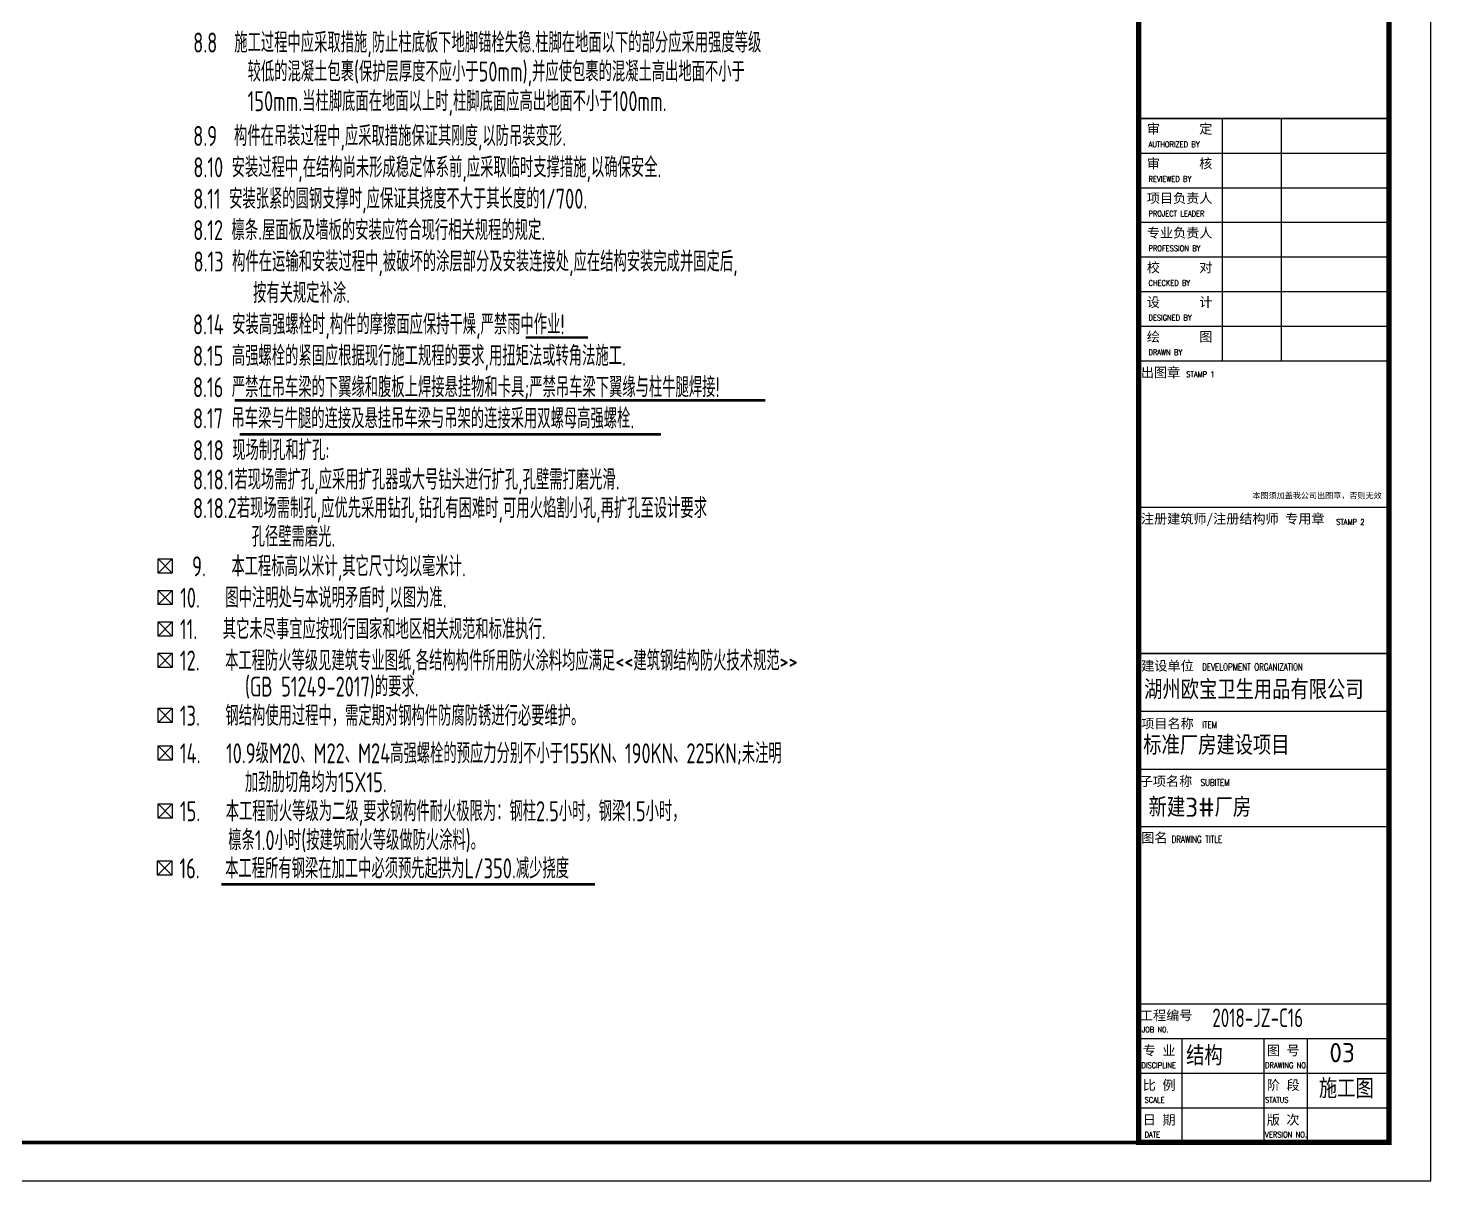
# Model space of a CAD drawing. Extents: x -138012 to 2129925, y -311560 to 0.
# Drawn here: x -12770 to 23666, y -311560 to -281613 of the extents above; entities that cross this region are included whole.
import ezdxf
from ezdxf.enums import TextEntityAlignment as Align

# ---------------------------------------------------------------- set-up
doc = ezdxf.new("R2010")
doc.units = 0
doc.header["$LTSCALE"] = 1000
doc.header["$MEASUREMENT"] = 0
doc.layers.get('0').update_dxf_attribs({"linetype": 'CONTINUOUS'})
for name, color, linetype in [('BOX', 7, 'CONTINUOUS'), ('DIM', 3, 'CONTINUOUS'), ('HZ1', 6, 'CONTINUOUS'), ('PUB_TEXT', 7, 'CONTINUOUS'), ('TEXT', 7, 'CONTINUOUS'), ('图层1', 53, 'CONTINUOUS'), ('图框', 4, 'CONTINUOUS')]:
    doc.layers.add(name, color=color, linetype=linetype)
doc.styles.add('iIcon2', font='')
doc.styles.add('MIMI-TKWZ', font='romanc.shx', dxfattribs={"width": 0.75, "oblique": 15, "bigfont": 'bigfont.shx'})
doc.styles.add('STYLE1', font='tssdeng.shx', dxfattribs={"height": 8, "bigfont": 'tssdchn.shx'})
doc.styles.add('TSSD_REIN', font='tssdeng.shx', dxfattribs={"width": 0.7, "bigfont": 'tssdchn.shx'})
doc.styles.get('iIcon2').set_extended_font_data('SimSun')

# ---------------------------------------------------------------- blocks, each defined once
blk = doc.blocks.new('564563')
at = {"layer": '图框'}
for p, q in [((189567, -166841), (196067, -166841)), ((189567, -166841), (196067, -166841)), ((191738, -166841), (191738, -173141)), ((193267, -166841), (193267, -173141)), ((189567, -167741), (196067, -167741)), ((189567, -168641), (196067, -168641)), ((189567, -169541), (196067, -169541)), ((189567, -170441), (196067, -170441)), ((189567, -171341), (196067, -171341)), ((189567, -172241), (196067, -172241)), ((189567, -176941), (196067, -176941)), ((189567, -180741), (196067, -180741)), ((189567, -182241), (196067, -182241)), ((189567, -183741), (196067, -183741)), ((189567, -189841), (196067, -189841)), ((189567, -190741), (196067, -190741)), ((190692, -190741), (190692, -193441)), ((192817, -190741), (192817, -193441)), ((193942, -190741), (193942, -193441)), ((189567, -191641), (196067, -191641)), ((189567, -192541), (196067, -192541))]:
    blk.add_line(p, q, dxfattribs=at)
at = {"layer": '图框', "const_width": 140}
blk.add_lwpolyline([(196067, -136041), (189567, -136041), (189567, -193441), (196067, -193441)], close=True, dxfattribs=at)
at = {"layer": '图框', "const_width": 35}
for points in [[(189567, -166841), (196067, -166841)], [(189567, -173141), (196067, -173141)], [(189567, -180741), (196067, -180741)], [(189567, -185241), (196067, -185241)]]:
    blk.add_lwpolyline(points, dxfattribs=at)
at = {"layer": 'PUB_TEXT', "style": 'STYLE1'}
for s, p in [('湖州欧宝卫生用品有限公司', (189709, -181680)), ('标准厂房建设项目', (189685, -183123)), ('新建3#厂房', (189826, -184735))]:
    blk.add_text(s, height=500, dxfattribs=at).set_placement(p, align=Align.MIDDLE_LEFT)
at = {"layer": '图框', "style": 'iIcon2'}
for s, height, p in [('审      定', 250, (189779, -167238)), ('审      核', 250, (189779, -168138)), ('项目负责人', 250, (189779, -169038)), ('专业负责人', 250, (189779, -169938)), ('校      对', 250, (189779, -170838)), ('设      计', 250, (189779, -171738)), ('绘      图', 250, (189779, -172638)), ('出图章', 250, (189624, -173565)), ('本图须加盖我公司出图章，否则无效', 150, (192520, -176714)), ('注册建筑师/注册结构师 专用章', 250, (189624, -177365)), ('建设单位', 250, (189634, -181186)), ('项目名称', 250, (189634, -182686)), ('子项名称', 250, (189595, -184185)), ('图名', 250, (189634, -185651)), ('工程编号', 250, (189600, -190265)), ('专 业', 250, (189673, -191177)), ('图 号', 250, (192895, -191177)), ('比 例', 250, (189673, -192077)), ('阶 段', 250, (192895, -192077)), ('日 期', 250, (189673, -192977)), ('版 次', 250, (192895, -192977))]:
    blk.add_text(s, height=height, dxfattribs=at).set_placement(p)
at = {"layer": '图框', "style": 'MIMI-TKWZ', "width": 0.75}
for s, height, p in [('AUTHORIZED BY', 145, (189823, -167590)), ('REVIEWED BY', 145, (189823, -168490)), ('PROJECT LEADER', 145, (189823, -169390)), ('PROFESSION BY', 145, (189823, -170290)), ('CHECKED BY', 145, (189823, -171190)), ('DESIGNED BY', 145, (189823, -172090)), ('DRAWN BY', 145, (189823, -172990)), ('STAMP 1', 145, (190804, -173562)), ('STAMP 2', 145, (194698, -177395)), ('DEVELOPMENT ORGANIZATION', 180, (191216, -181184)), ('ITEM', 180, (191216, -182684)), ('SUBITEM', 180, (191177, -184182)), ('DRAWING TITLE', 180, (190422, -185655)), ('JOB N0.', 145, (189649, -190581)), ('DISCIPLINE', 145, (189640, -191510)), ('DRAWING NO.', 145, (192851, -191510)), ('SCALE', 145, (189722, -192410)), ('STATUS', 145, (192851, -192410)), ('DATE', 145, (189722, -193310)), ('VERSION NO.', 145, (192851, -193310))]:
    blk.add_text(s, height=height, dxfattribs=at).set_placement(p)

msp = doc.modelspace()

# ---------------------------------------------------------------- linework, layer by layer
at = {"const_width": 100}
msp.add_lwpolyline([(-57933.501, -310559.666), (22575.071, -310559.666), (22575.071, -253159.666), (-57933.501, -253159.666)], close=True, dxfattribs=at)
at = {"layer": 'BOX', "color": 7}
msp.add_lwpolyline([(-60433.501, -311559.666), (23666.499, -311559.666), (23666.499, -252159.666), (-60433.501, -252159.666)], close=True, dxfattribs=at)
at = {"layer": 'DIM', "color": 1}
for p, q in [((-9394.067, -295402.631), (-9023.186, -295773.512)), ((-9394.067, -295773.512), (-9023.186, -295402.631)), ((-9394.067, -296218.569), (-9023.186, -296589.45)), ((-9394.067, -296589.45), (-9023.186, -296218.569)), ((-9394.067, -297405.389), (-9023.186, -297034.508)), ((-9394.067, -297034.508), (-9023.186, -297405.389)), ((-9394.067, -298221.327), (-9023.186, -297850.446)), ((-9394.067, -297850.446), (-9023.186, -298221.327)), ((-9394.067, -299649.222), (-9023.186, -299278.341)), ((-9394.067, -299278.341), (-9023.186, -299649.222)), ((-9394.067, -300630.503), (-9023.186, -300259.622)), ((-9394.067, -300259.622), (-9023.186, -300630.503)), ((-9394.067, -302134.946), (-9023.186, -301764.065)), ((-9394.067, -301764.065), (-9023.186, -302134.946)), ((-9406.767, -303619.474), (-9035.885, -303248.593)), ((-9406.767, -303248.593), (-9035.885, -303619.474))]:
    msp.add_line(p, q, dxfattribs=at)
at = {"layer": 'DIM', "color": 7}
for points in [[(-9023.186, -295773.512), (-9394.067, -295773.512), (-9394.067, -295402.631), (-9023.186, -295402.631)], [(-9023.186, -296589.45), (-9394.067, -296589.45), (-9394.067, -296218.569), (-9023.186, -296218.569)], [(-9023.186, -297405.389), (-9394.067, -297405.389), (-9394.067, -297034.508), (-9023.186, -297034.508)], [(-9023.186, -298221.327), (-9394.067, -298221.327), (-9394.067, -297850.446), (-9023.186, -297850.446)], [(-9023.186, -299649.222), (-9394.067, -299649.222), (-9394.067, -299278.341), (-9023.186, -299278.341)], [(-9023.186, -300630.503), (-9394.067, -300630.503), (-9394.067, -300259.622), (-9023.186, -300259.622)], [(-9023.186, -302134.946), (-9394.067, -302134.946), (-9394.067, -301764.065), (-9023.186, -301764.065)], [(-9035.885, -303619.474), (-9406.767, -303619.474), (-9406.767, -303248.593), (-9035.885, -303248.593)]]:
    msp.add_lwpolyline(points, close=True, dxfattribs=at)
at = {"layer": 'HZ1', "color": 6}
for points in [[(154.609, -289632.365), (1769.485, -289632.365)], [(154.609, -289662.796), (1769.485, -289662.796)], [(-7398.477, -291261.322), (6371.464, -291261.322)], [(-7398.477, -291291.754), (6371.464, -291291.754)], [(-7265.685, -292146.201), (3661.296, -292146.201)], [(-7265.685, -292176.632), (3661.296, -292176.632)], [(-7749.306, -303837.405), (1953.502, -303837.405)], [(-7749.306, -303867.836), (1953.502, -303867.836)]]:
    msp.add_lwpolyline(points, dxfattribs=at)

# ---------------------------------------------------------------- block references
at = {"layer": 'TEXT'}
msp.add_blockref('564563', (-173491.713, -117118.217), dxfattribs=at)

# ---------------------------------------------------------------- texts
at = {"layer": 'DIM', "style": 'TSSD_REIN', "width": 0.7}
for s, height, p in [('8.8  施工过程中应采取措施,防止柱底板下地脚锚栓失稳.柱脚在地面以下的部分应采用强度等级', 519.23343, (-8480.951, -282249.419)), ('较低的混凝土包裹(保护层厚度不应小于50mm),并应使包裹的混凝土高出地面不小于', 519.23343, (-7066.98, -283002.944)), ('150mm.当柱脚底面在地面以上时,柱脚底面应高出地面不小于100mm.', 519.23343, (-7066.98, -283772.253)), ('8.9  构件在吊装过程中,应采取措施保证其刚度,以防吊装变形.', 519.23343, (-8480.965, -284674.293)), ('8.10 安装过程中,在结构尚未形成稳定体系前,应采取临时支撑措施,以确保安全.', 519.23343, (-8476.618, -285490.244)), ('8.11 安装张紧的圆钢支撑时,应保证其挠度不大于其长度的1/700.', 519.23343, (-8479.35, -286306.127)), ('8.12 檩条.屋面板及墙板的安装应符合现行相关规程的规定.', 519.23343, (-8479.35, -287122.066)), ('8.13 构件在运输和安装过程中,被破坏的涂层部分及安装连接处,应在结构安装完成并固定后,', 519.23343, (-8471.767, -287938.004)), ('按有关规定补涂.', 519.2334, (-6926.548, -288753.987)), ('8.14 安装高强螺栓时,构件的摩擦面应保持干燥,严禁雨中作业!', 519.23343, (-8486.607, -289569.88)), ('8.15 高强螺栓的紧固应根据现行施工规程的要求,用扭矩法或转角法施工.', 519.23343, (-8486.607, -290385.819)), ('8.16 严禁在吊车梁的下翼缘和腹板上焊接悬挂物和卡具;严禁吊车梁下翼缘与柱牛腿焊接!', 519.23343, (-8486.607, -291201.757)), ('8.17 吊车梁与牛腿的连接及悬挂吊车梁与吊架的连接采用双螺母高强螺栓.', 519.23343, (-8486.607, -292011.845)), ('8.18 现场制孔和扩孔:', 519.23343, (-8486.607, -292837.56)), ('8.18.1若现场需扩孔,应采用扩孔器或大号钻头进行扩孔,孔壁需打磨光滑.', 519.23343, (-8486.853, -293601.072)), ('8.18.2若现场需制孔,应优先采用钻孔,钻孔有困难时,可用火焰割小孔,再扩孔至设计要求', 519.23343, (-8486.853, -294342.834)), ('孔径壁需磨光.', 519.2334, (-6963.054, -295084.596)), ('9.   本工程标高以米计,其它尺寸均以毫米计.', 519.23343, (-8508.736, -295854.714)), ('10.   图中注明处与本说明矛盾时,以图为准.', 519.23343, (-8820.237, -296670.652)), ('11.   其它未尽事宜应按现行国家和地区相关规范和标准执行.', 519.23343, (-8823.84, -297486.59)), ('12.   本工程防火等级见建筑专业图纸,各结构构件所用防火涂料均应满足<<建筑钢结构防火技术规范>>', 519.23343, (-8826.487, -298302.529)), ('(GB 51249-2017)的要求.', 519.23343, (-7137.484, -298977.539)), ('13.   钢结构使用过程中，需定期对钢构件防腐防锈进行必要维护。', 519.23343, (-8826.487, -299735.506)), ('14.   10.9级M20、M22、M24高强螺栓的预应力分别不小于155KN、190KN、225KN;未注明', 519.23343, (-8826.487, -300711.705)), ('加劲肋切角均为15X15.', 519.23343, (-7137.484, -301462.924)), ('15.   本工程耐火等级为二级,要求钢构件耐火极限为：钢柱2.5小时，钢梁1.5小时，', 519.23343, (-8826.487, -302216.148)), ('檩条1.0小时(按建筑耐火等级做防火涂料)。', 519.23343, (-7569.444, -302967.367)), ('16.   本工程所有钢梁在加工中必须预先起拱为L/350.减少挠度', 519.23343, (-8839.186, -303700.676))]:
    msp.add_text(s, height=height, dxfattribs=at).set_placement(p)
at = {"layer": 'PUB_TEXT', "style": 'STYLE1'}
for s, p in [('结构', (17308.094, -308307.024)), ('03', (21028.779, -308227.647)), ('施工图', (20756.158, -309159.967))]:
    msp.add_text(s, height=500, dxfattribs=at).set_placement(p, align=Align.MIDDLE_LEFT)
at = {"layer": '图层1', "style": 'TSSD_REIN', "width": 0.7}
msp.add_text('2018-JZ-C16 ', height=482.2695, dxfattribs=at).set_placement((17987.681, -307562.601))

doc.saveas('drawing.dxf')
